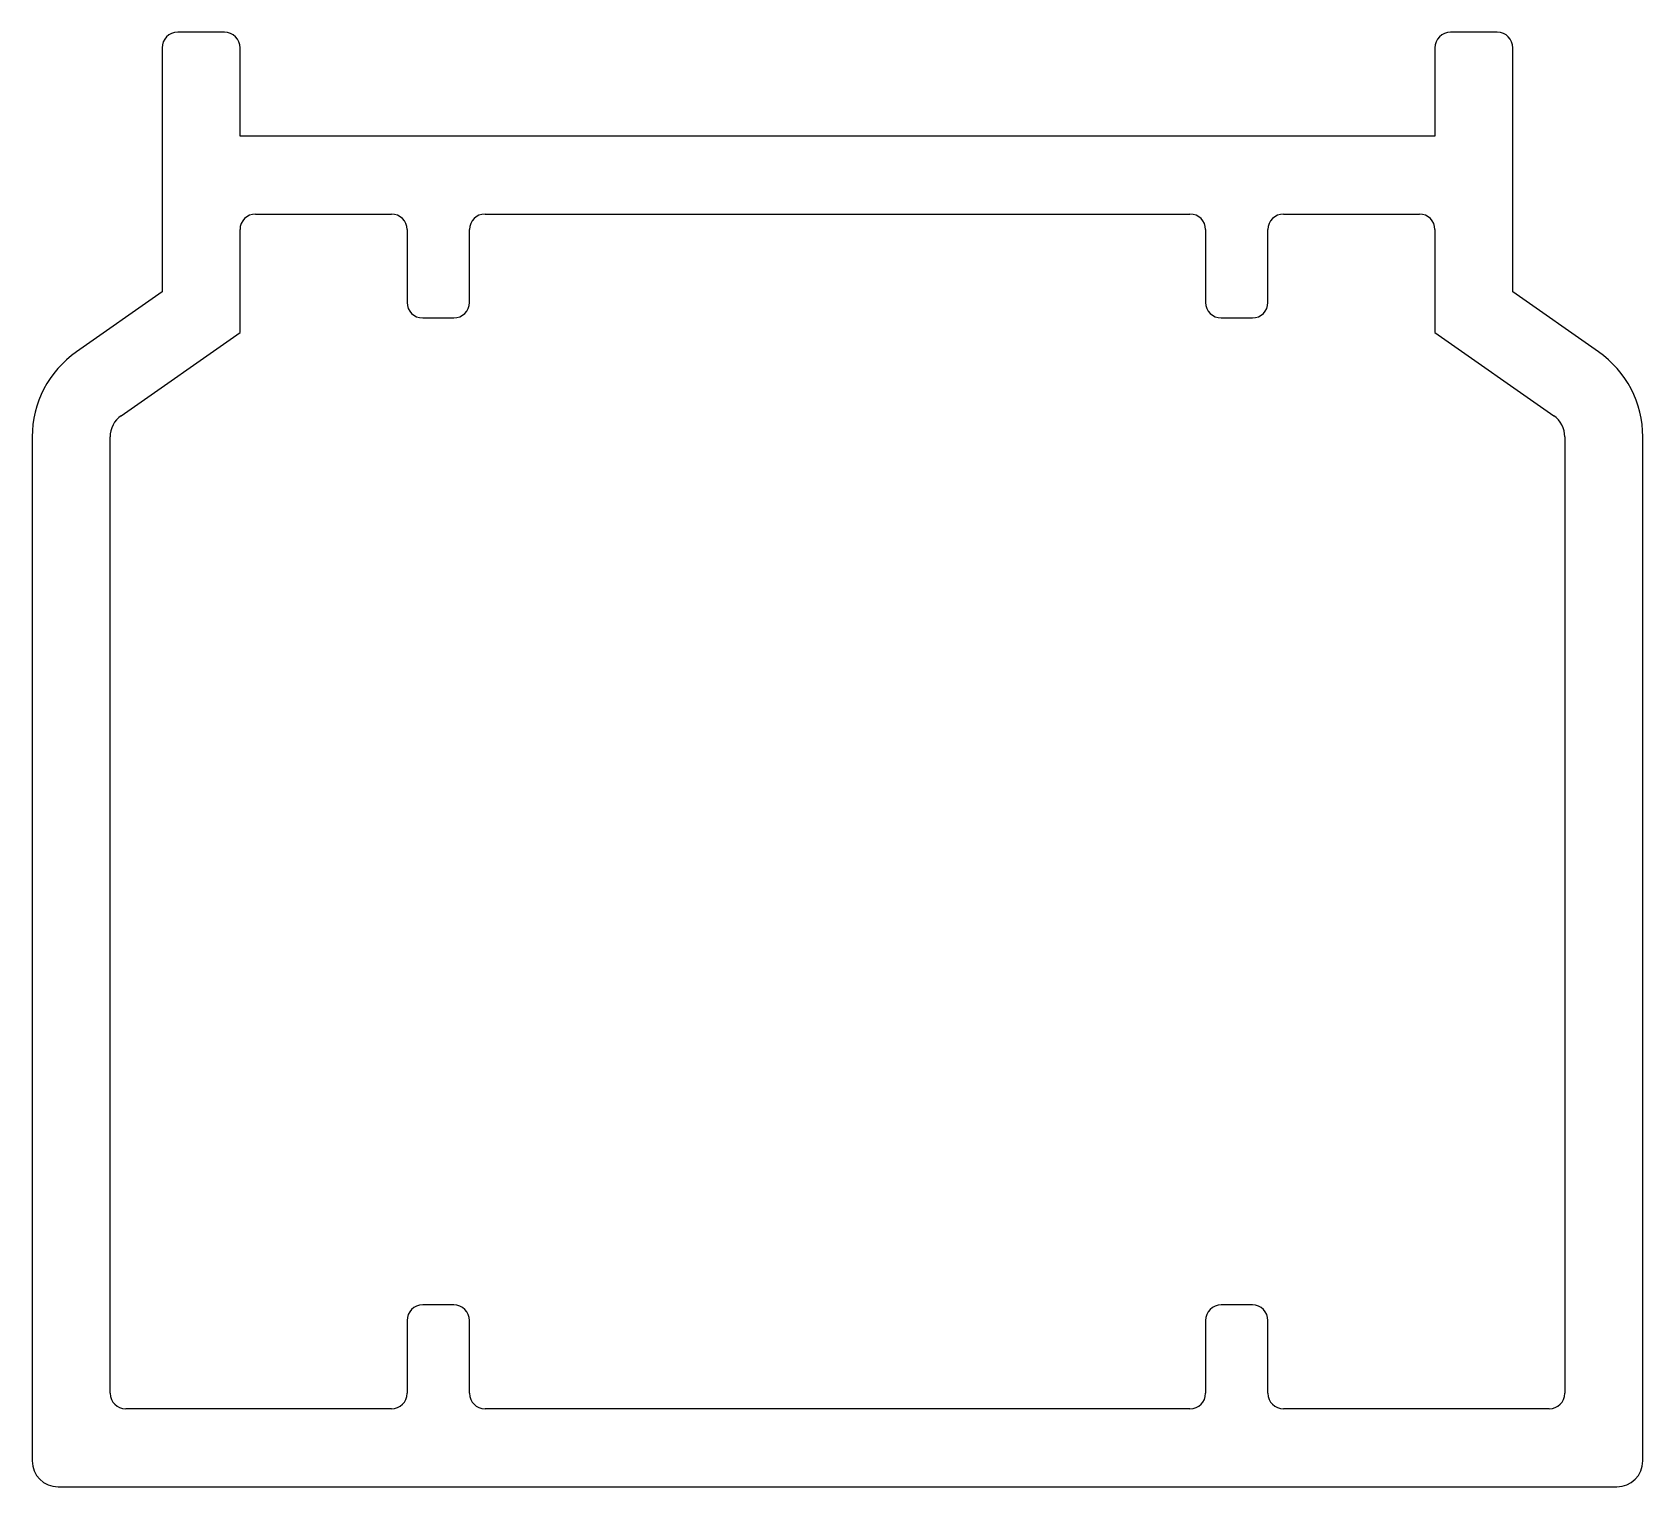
# Model space of a CAD drawing. Extents: x 1122.5 to 1153.5, y 524.1 to 552.1.
import ezdxf

# ---------------------------------------------------------------- set-up
doc = ezdxf.new("R2010")
doc.units = 0
doc.layers.get('0').update_dxf_attribs({"linetype": 'CONTINUOUS'})

msp = doc.modelspace()

# ---------------------------------------------------------------- linework, layer by layer
for p, q in [((1126.207, 552.062), (1125.307, 552.062)), ((1150.707, 552.062), (1149.807, 552.062)), ((1125.007, 551.762), (1125.007, 547.062)), ((1126.507, 550.062), (1126.507, 551.762)), ((1149.507, 551.762), (1149.507, 550.062)), ((1151.007, 547.062), (1151.007, 551.762)), ((1149.507, 550.062), (1126.507, 550.062)), ((1126.807, 548.562), (1129.423, 548.562)), ((1131.223, 548.562), (1144.792, 548.562)), ((1146.592, 548.562), (1149.207, 548.562)), ((1126.507, 546.282), (1126.507, 548.262)), ((1129.723, 548.262), (1129.723, 546.862)), ((1130.923, 546.862), (1130.923, 548.262)), ((1145.092, 548.262), (1145.092, 546.862)), ((1146.292, 546.862), (1146.292, 548.262)), ((1149.507, 548.262), (1149.507, 546.282)), ((1125.007, 547.062), (1123.36, 545.909)), ((1152.654, 545.909), (1151.007, 547.062)), ((1130.023, 546.562), (1130.623, 546.562)), ((1145.392, 546.562), (1145.992, 546.562)), ((1124.22, 544.68), (1126.507, 546.282)), ((1149.507, 546.282), (1151.794, 544.68)), ((1122.507, 544.271), (1122.507, 524.562)), ((1124.007, 525.862), (1124.007, 544.271)), ((1152.007, 544.271), (1152.007, 525.862)), ((1153.507, 524.562), (1153.507, 544.271)), ((1130.623, 527.562), (1130.023, 527.562)), ((1145.992, 527.562), (1145.392, 527.562)), ((1129.723, 527.262), (1129.723, 525.862)), ((1130.923, 525.862), (1130.923, 527.262)), ((1145.092, 527.262), (1145.092, 525.862)), ((1146.292, 525.862), (1146.292, 527.262)), ((1129.423, 525.562), (1124.307, 525.562)), ((1144.792, 525.562), (1131.223, 525.562)), ((1151.707, 525.562), (1146.592, 525.562)), ((1123.007, 524.062), (1153.007, 524.062))]:
    msp.add_line(p, q)
for centre, radius, start, end in [((1125.307, 551.762), 0.3, 90, 180), ((1126.207, 551.762), 0.3, 0, 90), ((1149.807, 551.762), 0.3, 90, 180), ((1150.707, 551.762), 0.3, 0, 90), ((1126.807, 548.262), 0.3, 90, 180), ((1129.423, 548.262), 0.3, 0, 90), ((1131.223, 548.262), 0.3, 90, 180), ((1144.792, 548.262), 0.3, 0, 90), ((1146.592, 548.262), 0.3, 90, 180), ((1149.207, 548.262), 0.3, 0, 90), ((1130.023, 546.862), 0.3, 180, 270), ((1130.623, 546.862), 0.3, 270, 0), ((1145.392, 546.862), 0.3, 180, 270), ((1145.992, 546.862), 0.3, 270, 0), ((1124.507, 544.271), 2, 125, 180), ((1151.507, 544.271), 2, 0, 55), ((1124.507, 544.271), 0.5, 125, 180), ((1151.507, 544.271), 0.5, 0, 55), ((1130.023, 527.262), 0.3, 90, 180), ((1130.623, 527.262), 0.3, 0, 90), ((1145.392, 527.262), 0.3, 90, 180), ((1145.992, 527.262), 0.3, 0, 90), ((1124.307, 525.862), 0.3, 180, 270), ((1129.423, 525.862), 0.3, 270, 0), ((1131.223, 525.862), 0.3, 180, 270), ((1144.792, 525.862), 0.3, 270, 0), ((1146.592, 525.862), 0.3, 180, 270), ((1151.707, 525.862), 0.3, 270, 0), ((1123.007, 524.562), 0.5, 180, 270), ((1153.007, 524.562), 0.5, 270, 0)]:
    msp.add_arc(centre, radius, start, end)

doc.saveas('drawing.dxf')
